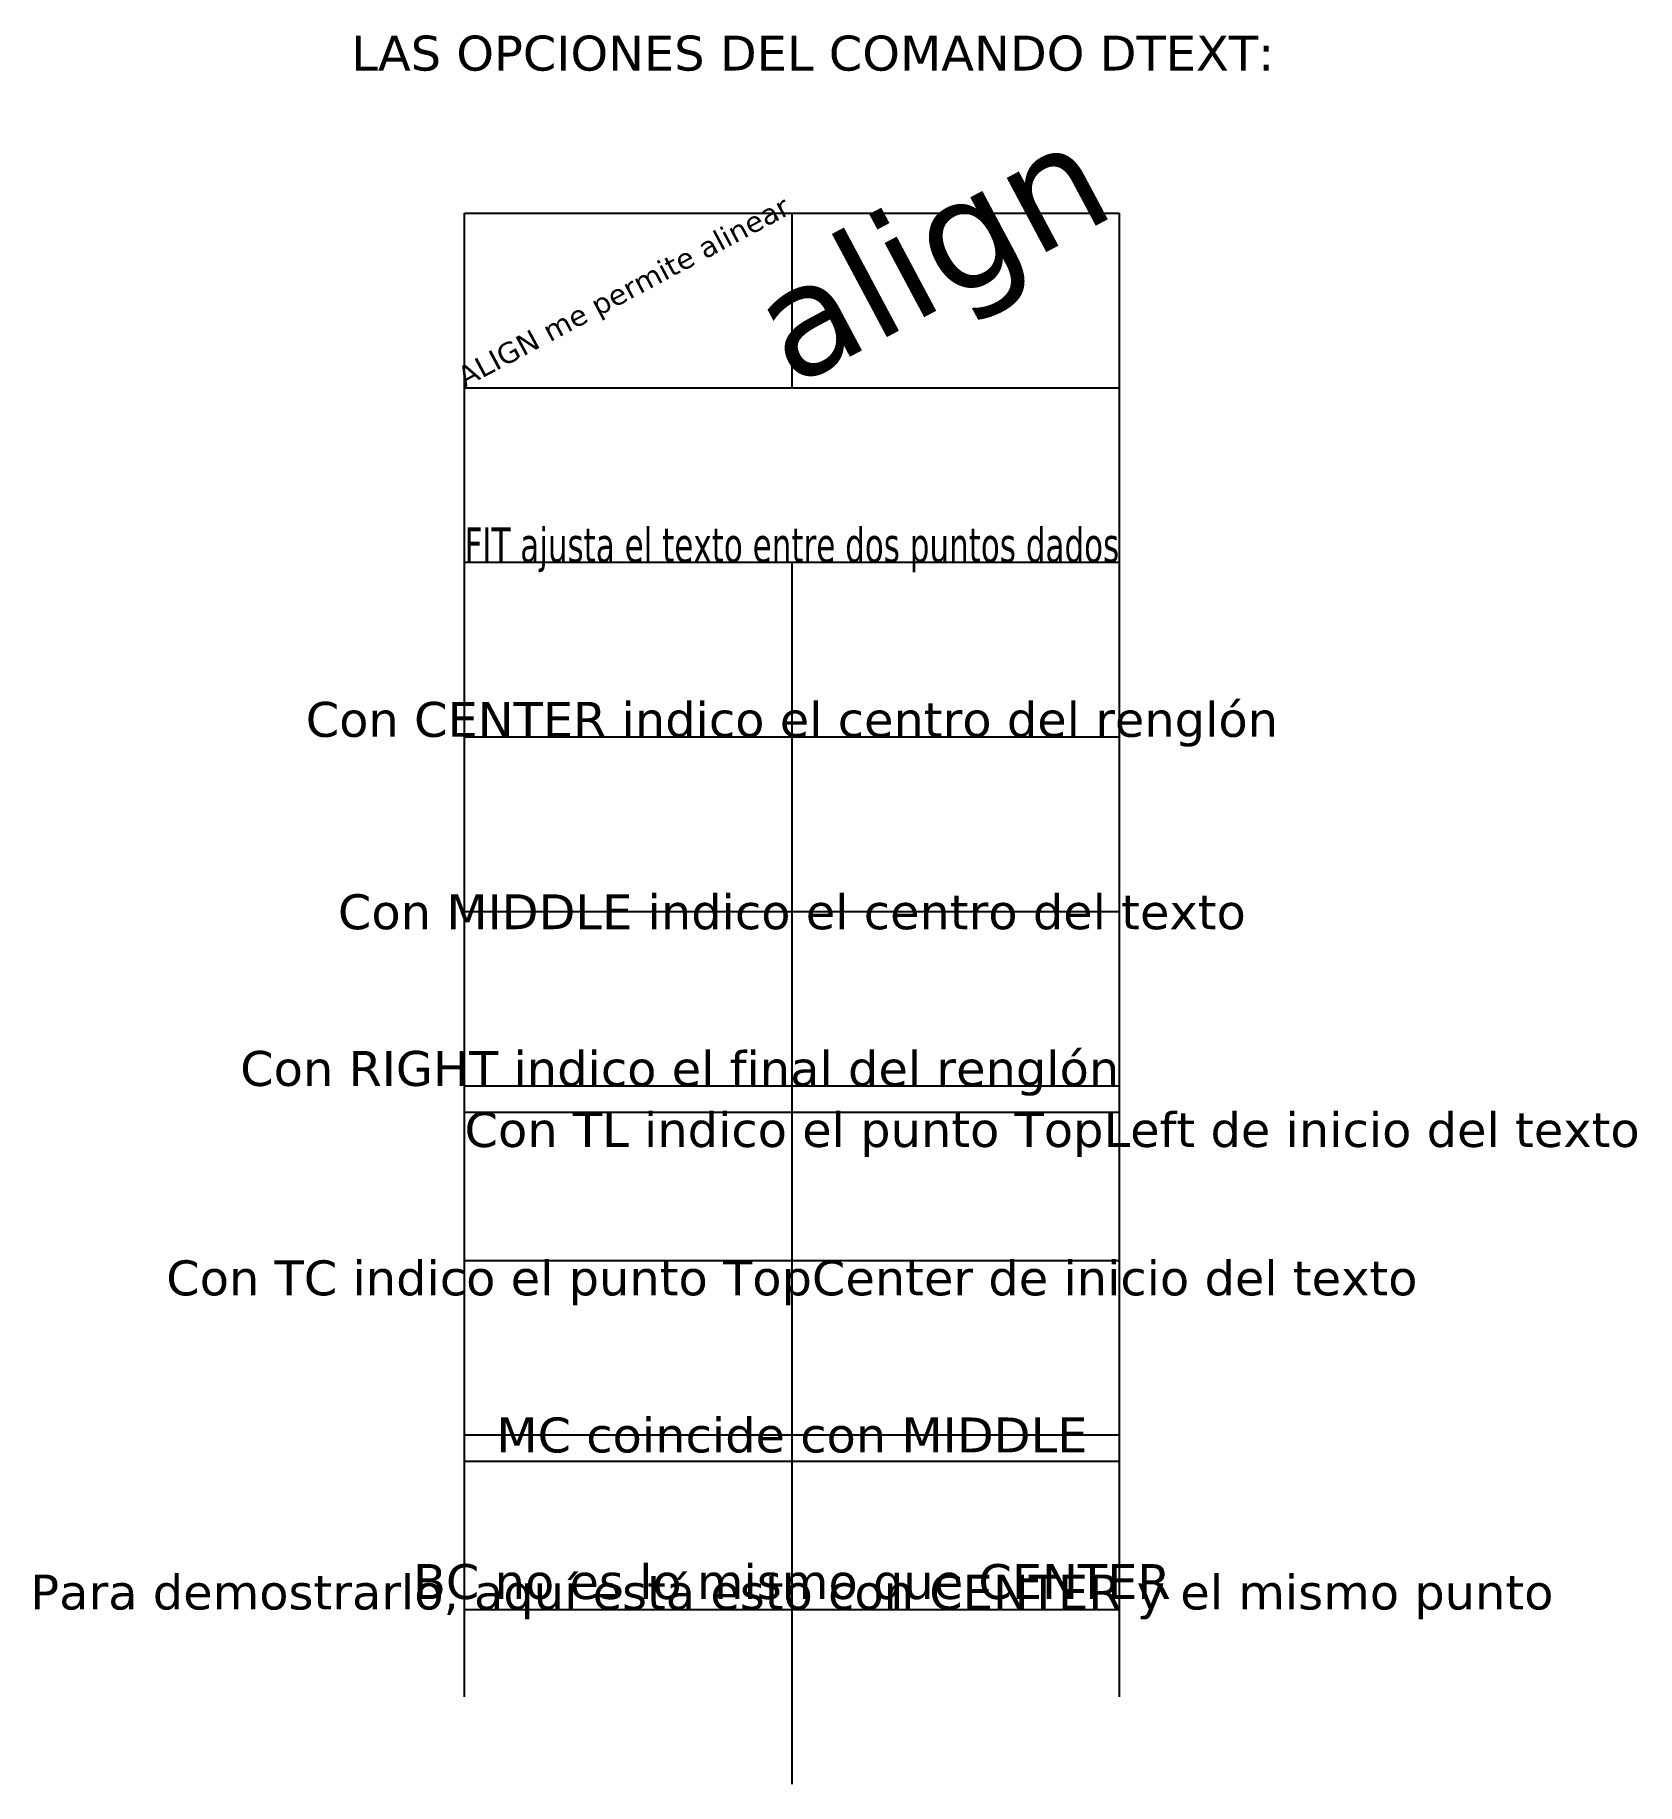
# Model space of a CAD drawing. Header units: inches. Extents: x -2.6 to 15.8, y -10.1 to 9.9.
import ezdxf
from ezdxf.enums import TextEntityAlignment as Align

# ---------------------------------------------------------------- set-up
doc = ezdxf.new("R2010")
doc.units = ezdxf.units.IN
doc.header["$MEASUREMENT"] = 0
doc.styles.add('VERDANA', font='VERDANA.TTF', dxfattribs={"height": 0.2})
doc.styles.add('VERDANAG', font='VERDANA.TTF', dxfattribs={"height": 0.4})

msp = doc.modelspace()

# ---------------------------------------------------------------- linework, layer by layer
for p, q in [((2.346, -9.137), (2.346, 7.863)), ((2.346, 7.863), (9.848, 7.863)), ((6.097, 7.863), (6.097, 5.863)), ((9.848, 7.863), (9.848, -9.137)), ((2.346, 5.863), (9.848, 5.863)), ((2.346, 3.863), (9.848, 3.863)), ((6.097, 3.863), (6.097, -10.137)), ((2.346, 1.863), (9.848, 1.863)), ((2.346, -0.137), (9.848, -0.137)), ((2.346, -2.137), (9.848, -2.137)), ((2.346, -2.437), (9.848, -2.437)), ((2.346, -4.137), (9.848, -4.137)), ((2.346, -6.137), (9.848, -6.137)), ((2.346, -6.437), (9.848, -6.437)), ((2.346, -8.137), (9.848, -8.137))]:
    msp.add_line(p, q)

# ---------------------------------------------------------------- texts
at = {"style": 'VERDANAG'}
msp.add_text('LAS OPCIONES DEL COMANDO DTEXT:', height=0.4, dxfattribs=at).set_placement((1.048, 9.498))
at = {"style": 'VERDANA'}
for s, height, p, p2 in [('align', 1.2849, (6.097, 5.863), (9.848, 7.863)), ('ALIGN me permite alinear', 0.23593, (2.346, 5.863), (6.097, 7.863))]:
    msp.add_text(s, height=height, rotation=28.067, dxfattribs=at).set_placement(p, p2, align=Align.ALIGNED)
at = {"style": 'VERDANAG', "width": 0.637167}
msp.add_text('FIT ajusta el texto entre dos puntos dados', height=0.4, dxfattribs=at).set_placement((2.346, 3.863), (9.848, 3.863), align=Align.FIT)
at = {"style": 'VERDANAG'}
for s, p in [('Con CENTER indico el centro del renglón', (6.097, 1.863)), ('Para demostrarlo, aquí está esto con CENTER y el mismo punto', (6.097, -8.137))]:
    msp.add_text(s, height=0.4, dxfattribs=at).set_placement(p, align=Align.CENTER)
msp.add_text('Con MIDDLE indico el centro del texto', height=0.4, dxfattribs=at).set_placement((6.097, -0.137), align=Align.MIDDLE)
msp.add_text('Con RIGHT indico el final del renglón', height=0.4, dxfattribs=at).set_placement((9.848, -2.137), align=Align.RIGHT)
msp.add_text('Con TL indico el punto TopLeft de inicio del texto', height=0.4, dxfattribs=at).set_placement((2.346, -2.437), align=Align.TOP_LEFT)
msp.add_text('Con TC indico el punto TopCenter de inicio del texto', height=0.4, dxfattribs=at).set_placement((6.097, -4.137), align=Align.TOP_CENTER)
msp.add_text('MC coincide con MIDDLE', height=0.4, dxfattribs=at).set_placement((6.097, -6.137), align=Align.MIDDLE_CENTER)
msp.add_text('BC no es lo mismo que CENTER', height=0.4, dxfattribs=at).set_placement((6.097, -8.137), align=Align.BOTTOM_CENTER)

doc.saveas('drawing.dxf')
